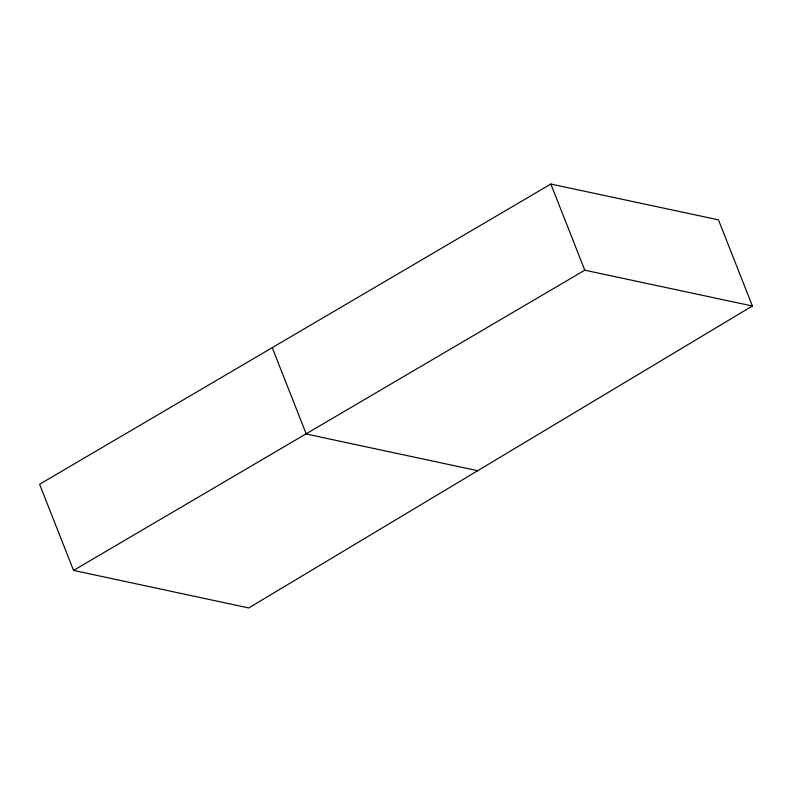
<?xml version="1.0" encoding="UTF-8"?>
<svg xmlns="http://www.w3.org/2000/svg" width="792" height="792" viewBox="0 0 792 792"><rect width="100%" height="100%" fill="white"/><g stroke="black" fill="none" stroke-linecap="round" stroke-linejoin="round"><path stroke-width="1.19" d="M752.4 305.999L248.747 607.949L73.537 570.408L39.6 484.258L550.856 184.051L718.463 219.849L752.4 305.999L584.793 270.201L73.537 570.408M477.685 470.695L306.266 434.026L272.339 347.886M550.856 184.051L584.793 270.201"/></g></svg>
